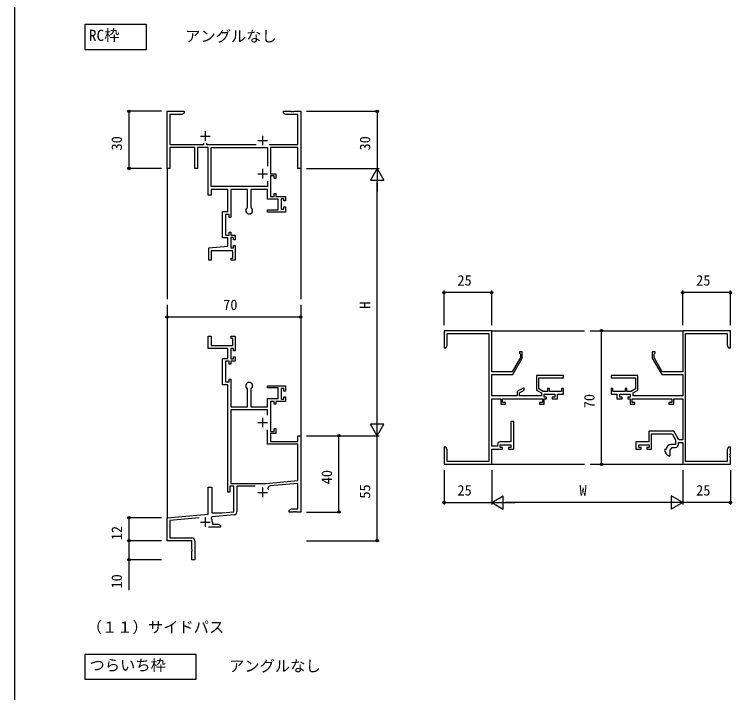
# Model space of a CAD drawing. Units: millimetres, scale not verified. Extents: x -437 to 438, y -681 to 679.
# Drawn here: x -436.8 to -61.2, y -350.4 to 5 of the extents above; entities that cross this region are included whole.
import ezdxf
from ezdxf.enums import TextEntityAlignment as Align

# ---------------------------------------------------------------- set-up
doc = ezdxf.new("R2010")
doc.units = ezdxf.units.MM
doc.header["$LTSCALE"] = 4
for name, color, linetype in [('0-1_USER1', 3, 'Continuous'), ('0-2_YKK_11', 7, 'Continuous'), ('0-3_YKK_12', 2, 'Continuous'), ('0-4_YKK_D', 6, 'Continuous'), ('0-5_YKK_ZWAK', 7, 'Continuous')]:
    doc.layers.add(name, color=color, linetype=linetype)
doc.styles.add('ＭＳ ゴシック', font='')
doc.styles.get('ＭＳ ゴシック').set_extended_font_data('MS Gothic')

msp = doc.modelspace()

# ---------------------------------------------------------------- linework, layer by layer
at = {"layer": '0-1_USER1'}
for points in [[(-399.8, -0.223), (-367.8, -0.223), (-367.8, -13.58), (-399.8, -13.58)], [(-399.8, -330.223), (-341.8, -330.223), (-341.8, -343.58), (-399.8, -343.58)]]:
    msp.add_lwpolyline(points, close=True, dxfattribs=at)
at = {"layer": '0-2_YKK_11'}
for p, q in [((-336.8, -56.3), (-336.8, -61.3)), ((-339.3, -58.8), (-334.3, -58.8)), ((-306.8, -58.6), (-306.8, -63.6)), ((-309.3, -61.1), (-304.3, -61.1)), ((-309.3, -78.5), (-304.3, -78.5)), ((-306.8, -76), (-306.8, -81)), ((-306.8, -206.4), (-306.8, -211.4)), ((-309.3, -208.9), (-304.3, -208.9)), ((-306.8, -243), (-306.8, -248)), ((-309.3, -245.5), (-304.3, -245.5)), ((-336.8, -258.6), (-336.8, -263.6)), ((-339.3, -261.1), (-334.3, -261.1))]:
    msp.add_line(p, q, dxfattribs=at)
for points in [[(-335.3, -89.8), (-335.3, -64.8), (-340.8, -64.8), (-340.8, -75.8), (-342.3, -75.8), (-342.3, -64.8), (-355.3, -64.8), (-355.3, -75.8), (-356.8, -75.8), (-356.8, -45.8), (-347.8, -45.8), (-347.8, -46.8), (-349.012, -47.5), (-355.3, -47.5), (-355.3, -63.3), (-337.5, -63.3), (-337.5, -62.5)], [(-303.388, -63.3), (-288.3, -63.3), (-288.3, -47.5), (-294.588, -47.5), (-295.8, -46.8), (-295.8, -45.8), (-292.258, -45.8), (-292.075, -45.92), (-291.525, -45.92), (-291.342, -45.8), (-291.258, -45.8), (-291.075, -45.92), (-290.525, -45.92), (-290.342, -45.8), (-286.8, -45.8), (-286.8, -75.8), (-288.3, -75.8), (-288.3, -64.8), (-302.7, -64.8), (-302.7, -78.6), (-299.9, -78.6), (-299.9, -81.1), (-300.7, -81.1), (-300.7, -79.6), (-302.7, -79.6), (-302.7, -90.4), (-300.7, -90.4), (-300.7, -88.9), (-299.9, -88.9), (-299.9, -90.4), (-294.8, -90.4), (-294.8, -92.8), (-295.6, -92.8), (-295.6, -91.6), (-297.1, -91.6), (-297.1, -97.1), (-295.6, -97.1), (-295.6, -95.8), (-294.8, -95.8), (-294.8, -98.6)], [(-336.1, -62.5), (-336.1, -63.3), (-310.212, -63.3)], [(-304.2, -82.383), (-304.2, -85.3), (-333.8, -85.3), (-333.8, -64.8), (-304.2, -64.8), (-304.2, -74.617)], [(-314.829, -96.323), (-314.7, -96.077), (-314.7, -86.8), (-323.5, -86.8), (-323.5, -101.4), (-324.3, -101.4), (-324.3, -99.9), (-326.3, -99.9), (-326.3, -110.7), (-324.3, -110.7), (-324.3, -109.2), (-323.5, -109.2), (-323.5, -110.7), (-321.2, -110.7), (-321.2, -113.1), (-322, -113.1), (-322, -111.9), (-323.5, -111.9), (-323.5, -117.4), (-322, -117.4), (-322, -116.1), (-321.2, -116.1), (-321.2, -123.9), (-323.2, -123.9), (-323.2, -122.7), (-322.4, -122.7), (-322.4, -118.9), (-333.8, -118.9), (-333.8, -123.9), (-335, -123.9), (-335, -117.4), (-325, -116.525), (-325, -112.2), (-327.8, -112.2), (-327.8, -98.4), (-325, -98.4), (-325, -86.8), (-333.8, -86.8), (-333.8, -89.8), (-335.3, -89.8)], [(-294.8, -98.6), (-304.2, -98.6), (-304.2, -97.4), (-298.6, -97.4), (-298.6, -91.9), (-304.2, -91.9), (-304.2, -86.8), (-312.9, -86.8), (-312.9, -96.077), (-312.771, -96.323)], [(-163.3, -184.3), (-163.3, -191.957), (-160.8, -193.4), (-160.8, -194.9), (-172.3, -194.9), (-172.3, -193.4), (-169.8, -191.957), (-169.8, -190.9), (-170.37, -190.9), (-173.5, -192.707), (-173.5, -194.9), (-186.8, -194.9), (-186.8, -183.8), (-175.8, -183.8), (-170.8, -175.14), (-170.8, -171.8), (-172.3, -171.8), (-172.3, -172.5), (-172.05, -172.796), (-171.8, -173.092), (-171.8, -174.872), (-176.089, -182.3), (-186.8, -182.3), (-186.8, -160.8), (-211.8, -160.8), (-211.8, -169.8), (-210.8, -169.8), (-210.1, -168.588), (-210.1, -162.3), (-188.3, -162.3)], [(-85.3, -229.3), (-85.3, -162.3), (-63.5, -162.3), (-63.5, -168.588), (-62.8, -169.8), (-61.8, -169.8), (-61.8, -160.8), (-86.8, -160.8), (-86.8, -182.3), (-97.511, -182.3), (-101.8, -174.872), (-101.8, -173.092), (-101.55, -172.796), (-101.3, -172.5), (-101.3, -171.8), (-102.8, -171.8), (-102.8, -175.14), (-97.8, -183.8), (-86.8, -183.8), (-86.8, -194.9), (-112.8, -194.9), (-112.8, -193.4), (-110.3, -191.957), (-110.3, -184.3), (-124.3, -184.3), (-124.3, -185.5), (-111.5, -185.5), (-111.5, -191.264), (-113.814, -192.6), (-116, -192.6), (-116, -191.1), (-117, -191.1), (-117, -192.6), (-123.3, -192.6), (-123.3, -191.1), (-124.3, -191.1), (-124.3, -194.1), (-121.3, -194.1), (-121.3, -196.4), (-118.5, -196.4)], [(-342.3, -270.8), (-342.3, -280.8), (-343.8, -280.8), (-343.8, -276.258), (-343.68, -276.075), (-343.68, -275.525), (-343.8, -275.342), (-343.8, -270.8), (-356.8, -270.8), (-356.8, -258.8), (-335.3, -256.919), (-335.3, -242.8), (-333.3, -242.8), (-333.3, -256.3), (-328.014, -256.3), (-321.8, -255.756), (-321.8, -242.3), (-324, -242.3), (-324, -245.3), (-325, -245.3), (-325, -189.1), (-327.8, -189.1), (-327.8, -175.3), (-325, -175.3), (-325, -170.1), (-335.3, -170.1), (-335.3, -163.6), (-333.8, -163.6), (-333.8, -168.6), (-322.4, -168.6), (-322.4, -164.8), (-323.2, -164.8), (-323.2, -163.6), (-321.2, -163.6), (-321.2, -171.4), (-322, -171.4), (-322, -170.1), (-323.5, -170.1), (-323.5, -175.6), (-322, -175.6)], [(-188.3, -162.3), (-188.3, -229.3), (-210.1, -229.3), (-210.1, -223.012), (-210.8, -221.8), (-211.8, -221.8), (-211.8, -225.342), (-211.68, -225.525), (-211.68, -226.075), (-211.8, -226.258), (-211.8, -226.342), (-211.68, -226.525), (-211.68, -227.075), (-211.8, -227.258), (-211.8, -230.8), (-186.8, -230.8), (-186.8, -222.8), (-181.1, -222.8), (-181.1, -222), (-182.3, -222), (-182.3, -220.5), (-176.8, -220.5), (-176.8, -222), (-178.1, -222), (-178.1, -222.8), (-175.3, -222.8), (-175.3, -208.3), (-176.8, -208.3), (-176.8, -219), (-182.3, -219)], [(-322, -175.6), (-322, -174.4), (-321.2, -174.4), (-321.2, -176.8), (-323.5, -176.8), (-323.5, -178.3), (-324.3, -178.3), (-324.3, -176.8), (-326.3, -176.8), (-326.3, -187.6), (-324.3, -187.6), (-324.3, -186.1), (-323.5, -186.1), (-323.5, -200.7), (-314.7, -200.7), (-314.7, -191.423), (-314.829, -191.177)], [(-183.8, -220.5), (-183.8, -221.3), (-186.8, -221.3), (-186.8, -196.4), (-182.1, -196.4), (-182.1, -199.2), (-179.6, -199.2), (-179.6, -198.4), (-181.1, -198.4), (-181.1, -196.4), (-160.3, -196.4), (-160.3, -198.4), (-161.8, -198.4), (-161.8, -199.2), (-159.3, -199.2), (-159.3, -196.4), (-158.1, -196.4), (-158.1, -195.6), (-159.3, -195.6), (-159.3, -194.1), (-153.8, -194.1), (-153.8, -195.6), (-155.1, -195.6), (-155.1, -196.4), (-152.3, -196.4), (-152.3, -194.1), (-149.3, -194.1), (-149.3, -191.1), (-150.3, -191.1), (-150.3, -192.6), (-156.6, -192.6), (-156.6, -191.1), (-157.6, -191.1), (-157.6, -192.6), (-159.786, -192.6), (-162.1, -191.264), (-162.1, -185.5), (-149.3, -185.5), (-149.3, -184.3), (-163.3, -184.3)], [(-312.771, -191.177), (-312.9, -191.423), (-312.9, -200.7), (-304.2, -200.7), (-304.2, -196.3), (-298.6, -196.3), (-298.6, -190.8), (-304.2, -190.8), (-304.2, -189.6), (-294.8, -189.6), (-294.8, -192.4), (-295.6, -192.4), (-295.6, -191.1), (-297.1, -191.1), (-297.1, -196.6), (-295.6, -196.6), (-295.6, -195.4), (-294.8, -195.4), (-294.8, -197.8), (-299.9, -197.8), (-299.9, -199.3), (-300.7, -199.3), (-300.7, -197.8), (-302.7, -197.8), (-302.7, -213.6), (-300.7, -213.6), (-300.7, -212.1), (-299.9, -212.1), (-299.9, -214.6), (-302.7, -214.6), (-302.7, -218.8), (-288.3, -218.8), (-288.3, -215.8), (-286.8, -215.8), (-286.8, -255.8), (-288.842, -255.8), (-289.025, -255.68), (-289.575, -255.68), (-289.758, -255.8), (-289.842, -255.8)], [(-118.5, -196.4), (-118.5, -195.6), (-119.8, -195.6), (-119.8, -194.1), (-114.3, -194.1), (-114.3, -195.6), (-115.5, -195.6), (-115.5, -196.4), (-114.3, -196.4), (-114.3, -199.2), (-111.8, -199.2), (-111.8, -198.4), (-113.3, -198.4), (-113.3, -196.4), (-92.5, -196.4), (-92.5, -198.4), (-94, -198.4), (-94, -199.2), (-91.5, -199.2), (-91.5, -196.4), (-86.8, -196.4), (-86.8, -217.9), (-88.768, -217.9), (-91.366, -213.4), (-104.6, -213.4), (-104.6, -219), (-111.3, -219), (-111.3, -222.8), (-108.5, -222.8), (-108.5, -222), (-109.8, -222), (-109.8, -220.5), (-104.3, -220.5), (-104.3, -222), (-105.5, -222), (-105.5, -222.8), (-103.1, -222.8), (-103.1, -214.9), (-92.232, -214.9), (-90.5, -217.9)], [(-304.2, -205.017), (-304.2, -202.2), (-323.5, -202.2), (-323.5, -240.8), (-305, -240.8), (-288.3, -239.339), (-288.3, -220.3), (-304.2, -220.3), (-304.2, -212.783)], [(-90.5, -217.9), (-90.5, -220.4), (-92.8, -220.4)], [(-89, -220.4), (-89, -219.4), (-86.8, -219.4), (-86.8, -230.8), (-61.8, -230.8), (-61.8, -227.258), (-61.92, -227.075), (-61.92, -226.525), (-61.8, -226.342), (-61.8, -226.258), (-61.92, -226.075), (-61.92, -225.525), (-61.8, -225.342), (-61.8, -221.8), (-62.8, -221.8), (-63.5, -223.012), (-63.5, -229.3), (-85.3, -229.3)], [(-95.494, -222.914), (-95.693, -223.1), (-96.094, -223.1), (-96.294, -223.312)], [(-93.675, -226.489), (-93.3, -226.198), (-93.3, -223.464), (-92.397, -221.9), (-90.5, -221.9)], [(-310.719, -242.3), (-320.3, -242.3), (-320.3, -255.756)], [(-289.842, -255.8), (-290.025, -255.68), (-290.575, -255.68), (-290.758, -255.8), (-292.8, -255.8), (-292.8, -254.8), (-291.588, -254.1), (-288.3, -254.1), (-288.3, -240.845), (-302.777, -242.111)], [(-340.1, -258.845), (-355.3, -260.174), (-355.3, -269.3), (-343.8, -269.3)], [(-321.669, -257.251), (-333.349, -258.272), (-333.721, -259.048)], [(-333.1, -261.1), (-333.1, -262.1), (-330.012, -262.1), (-328.8, -262.8), (-328.8, -263.8), (-335.15, -263.8)]]:
    msp.add_lwpolyline(points, dxfattribs=at)
for centre, radius, start, end in [((-313.8, -97.8), 1.8, 124.84991, 55.15009), ((-313.8, -189.7), 1.8, 304.84991, 235.15009), ((-182.3, -220.5), 1.5, 90.00001, 179.99999), ((-92.8, -223.1), 2.7, 90, 176.04543), ((-90.5, -220.4), 1.5, 270.00001, 359.99999), ((-92.8, -223.1), 3.5, 183.4746, 255.52249), ((-302.655, -243.506), 1.4, 94.99999, 205.68999), ((-336.8, -261.1), 3.7, 359.99998, 33.68514), ((-321.8, -255.756), 1.5, 275, 0.00001), ((-343.8, -270.8), 1.5, 0.00001, 89.99999)]:
    msp.add_arc(centre, radius, start, end, dxfattribs=at)
at = {"layer": '0-3_YKK_12'}
for p, q in [((-356.8, -75.5), (-356.8, -144.3)), ((-286.8, -75.5), (-286.8, -144.3)), ((-356.8, -147.3), (-356.8, -259.075)), ((-286.8, -147.3), (-286.8, -216.1)), ((-187.1, -160.8), (-138.3, -160.8)), ((-135.3, -160.8), (-86.5, -160.8)), ((-187.1, -230.8), (-138.3, -230.8)), ((-135.3, -230.8), (-86.5, -230.8))]:
    msp.add_line(p, q, dxfattribs=at)
at = {"layer": '0-4_YKK_D'}
for p, q in [((-359.8, -45.8), (-377.8, -45.8)), ((-376.8, -45.8), (-376.8, -75.8)), ((-283.8, -45.8), (-245.8, -45.8)), ((-246.8, -45.8), (-246.8, -75.8)), ((-359.8, -75.8), (-377.8, -75.8)), ((-283.8, -75.8), (-245.8, -75.8)), ((-283.8, -75.8), (-245.8, -75.8)), ((-246.8, -75.8), (-250.3, -81.862)), ((-246.8, -75.8), (-243.3, -81.862)), ((-246.8, -75.8), (-246.8, -87.924)), ((-250.3, -81.862), (-243.3, -81.862)), ((-246.8, -208.8), (-246.8, -82.8)), ((-211.8, -157.8), (-211.8, -139.8)), ((-186.8, -140.8), (-211.8, -140.8)), ((-186.8, -157.8), (-186.8, -139.8)), ((-86.8, -157.8), (-86.8, -139.8)), ((-61.8, -140.8), (-86.8, -140.8)), ((-61.8, -157.8), (-61.8, -139.8)), ((-356.8, -153.6), (-286.8, -153.6)), ((-129.3, -230.8), (-129.3, -160.8)), ((-246.8, -215.8), (-246.8, -203.676)), ((-246.8, -215.8), (-250.3, -209.738)), ((-243.3, -209.738), (-250.3, -209.738)), ((-246.8, -215.8), (-243.3, -209.738)), ((-283.8, -215.8), (-245.8, -215.8)), ((-283.8, -215.8), (-245.8, -215.8)), ((-283.8, -215.8), (-265.8, -215.8)), ((-266.8, -255.8), (-266.8, -215.8)), ((-246.8, -270.8), (-246.8, -215.8)), ((-211.8, -233.8), (-211.8, -251.8)), ((-186.8, -233.8), (-186.8, -251.8)), ((-186.8, -233.8), (-186.8, -251.8)), ((-86.8, -233.8), (-86.8, -251.8)), ((-86.8, -233.8), (-86.8, -251.8)), ((-61.8, -233.8), (-61.8, -251.8)), ((-186.8, -250.8), (-180.738, -247.3)), ((-180.738, -254.3), (-180.738, -247.3)), ((-86.8, -250.8), (-92.862, -247.3)), ((-92.862, -247.3), (-92.862, -254.3)), ((-211.8, -250.8), (-186.8, -250.8)), ((-186.8, -250.8), (-180.738, -254.3)), ((-186.8, -250.8), (-174.676, -250.8)), ((-93.8, -250.8), (-179.8, -250.8)), ((-86.8, -250.8), (-98.924, -250.8)), ((-86.8, -250.8), (-92.862, -254.3)), ((-61.8, -250.8), (-86.8, -250.8)), ((-359.8, -258.8), (-377.8, -258.8)), ((-376.8, -258.8), (-376.8, -270.8)), ((-283.8, -255.8), (-265.8, -255.8)), ((-359.8, -270.8), (-377.8, -270.8)), ((-359.8, -270.8), (-377.8, -270.8)), ((-283.8, -270.8), (-245.8, -270.8)), ((-359.8, -280.8), (-377.8, -280.8))]:
    msp.add_line(p, q, dxfattribs=at)
msp.add_lwpolyline([(-376.8, -270.8), (-376.8, -280.8), (-376.8, -296.725)], dxfattribs=at)
for centre in [(-376.8, -45.8), (-246.8, -45.8), (-376.8, -75.8), (-211.8, -140.8), (-186.8, -140.8), (-86.8, -140.8), (-61.8, -140.8), (-356.8, -153.6), (-286.8, -153.6), (-129.3, -160.8), (-266.8, -215.8), (-129.3, -230.8), (-211.8, -250.8), (-61.8, -250.8), (-266.8, -255.8), (-376.8, -258.8), (-376.8, -270.8), (-376.8, -270.8), (-246.8, -270.8), (-376.8, -280.8)]:
    msp.add_circle(centre, 0.637, dxfattribs=at)
at = {"layer": '0-5_YKK_ZWAK'}
msp.add_line((-436.8, 644.2), (-436.8, -680.8), dxfattribs=at)

# ---------------------------------------------------------------- texts
at = {"layer": '0-1_USER1', "style": 'ＭＳ ゴシック'}
for s, p in [('RC枠', (-397.755, -10.709)), ('RC枠', (-397.755, -10.709)), ('アングルなし', (-347.345, -11.164)), ('（１１）サイドパス', (-398.891, -320.8)), ('つらいち枠', (-397.436, -340.709)), ('アングルなし', (-324.345, -341.164))]:
    msp.add_text(s, height=5.865, dxfattribs=at).set_placement(p, align=Align.BOTTOM_LEFT)
at = {"layer": '0-4_YKK_D', "style": 'ＭＳ ゴシック'}
for s, p in [('30', (-378.8, -66.34)), ('30', (-248.8, -66.34)), ('H', (-248.8, -149.294)), ('70', (-131.3, -201.425)), ('40', (-268.8, -241.255)), ('55', (-248.8, -248.755)), ('12', (-378.8, -270.553)), ('10', (-378.8, -295.876))]:
    msp.add_text(s, height=5.499, rotation=90, dxfattribs=at).set_placement(p, align=Align.BOTTOM_LEFT)
for s, p in [('25', (-204.755, -138.8)), ('25', (-79.755, -138.8)), ('70', (-327.425, -151.6)), ('25', (-204.755, -248.8)), ('W', (-140.848, -248.8)), ('25', (-79.755, -248.8))]:
    msp.add_text(s, height=5.499, dxfattribs=at).set_placement(p, align=Align.BOTTOM_LEFT)

doc.saveas('drawing.dxf')
